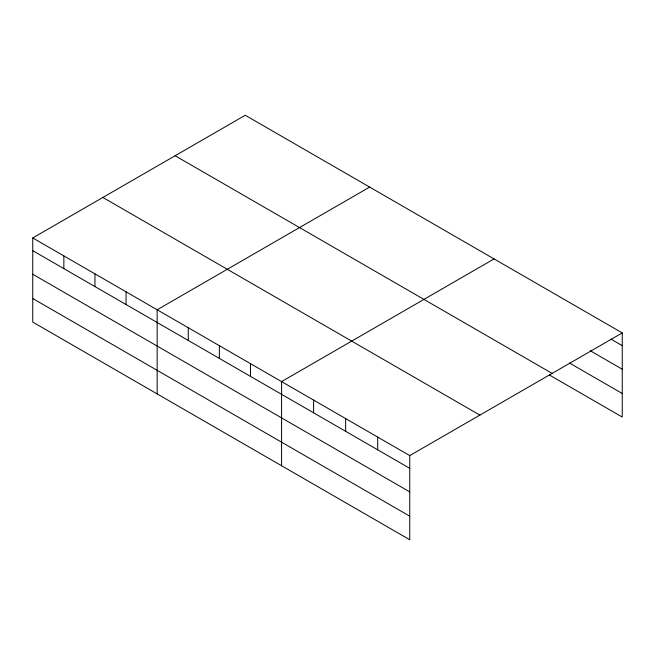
<?xml version="1.0" encoding="UTF-8"?>
<svg xmlns="http://www.w3.org/2000/svg" width="655" height="655" viewBox="0 0 655 655"><rect width="100%" height="100%" fill="white"/><g stroke="black" fill="none" stroke-linecap="round" stroke-linejoin="round"><path stroke-width="0.98" d="M409.752 491.889L409.752 455.602L32.75 237.945L32.75 322.08L409.752 539.745L409.752 491.889L32.75 274.232M549.496 375.053L622.25 417.055L622.25 332.92L245.248 115.255L32.75 237.945M369.657 187.084L157.159 309.774L157.159 393.909M494.067 258.913L281.576 381.595L281.576 465.738M409.752 455.602L622.25 332.92M610.992 339.143L622.25 345.644M590.204 350.712L622.25 369.207M569.416 362.985L622.25 393.491M175.122 155.743L552.124 373.407M102.876 197.458L479.878 415.114M32.75 250.66L409.752 468.325M32.75 298.508L409.752 516.173M377.706 437.106L377.706 449.821M345.66 418.602L345.66 431.326M313.622 400.099L313.622 412.822M250.472 363.64L250.472 376.363M219.368 345.684L219.368 358.408M188.263 327.729L188.263 340.453M126.055 291.811L126.055 304.534M94.959 273.856L94.959 286.579M63.854 255.9L63.854 268.624"/></g></svg>
